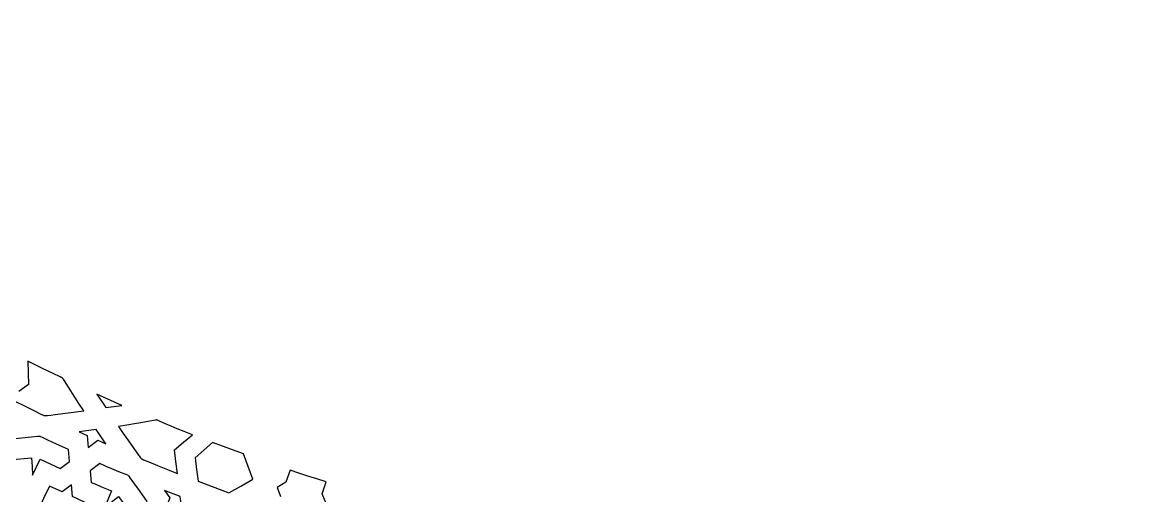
# Model space of a CAD drawing. Extents: x 2600 to 3740, y -1616 to -476.
# Drawn here: x 2990 to 3210.4, y -1430.2 to -1337.1 of the extents above; entities that cross this region are included whole.
import ezdxf

# ---------------------------------------------------------------- set-up
doc = ezdxf.new("R2010")
doc.units = 0
doc.layers.add('LAYER_1', color=18, linetype='CONTINUOUS')
doc.layers.add('LAYER_2', color=174, linetype='CONTINUOUS')

msp = doc.modelspace()

# ---------------------------------------------------------------- linework, layer by layer
at = {"layer": 'LAYER_1'}
for points in [[(2987.38, -1411.07), (2990.27, -1412.5), (2992.37, -1413.55), (2993.71, -1414.21), (2994.09, -1414.38), (2994.21, -1414.43), (2994.28, -1414.45), (2994.36, -1414.46), (2994.49, -1414.45), (2994.91, -1414.42), (2995.55, -1414.34), (2996.41, -1414.24), (3002.03, -1413.49), (3001.1, -1412.08), (3000.3, -1410.83), (2999.04, -1408.87), (2998.26, -1407.63), (2998.03, -1407.29), (2997.95, -1407.18), (2997.91, -1407.13), (2997.85, -1407.09), (2997.74, -1407.02), (2997.37, -1406.83), (2996.04, -1406.18), (2993.94, -1405.17), (2991.07, -1403.78), (2991.13, -1406.06), (2991.19, -1408.35), (2989.29, -1409.71)], [(3049.77, -1431.73), (3048.98, -1429.84), (3049.72, -1427.47), (3047.94, -1426.92), (3046.17, -1426.35), (3044.4, -1425.77), (3042.63, -1425.17), (3041.84, -1427.52), (3040.09, -1428.58), (3040.64, -1429.97), (3040.79, -1430.34)]]:
    msp.add_lwpolyline(points, dxfattribs=at)
for points in [[(3004.63, -1410.22), (3006.39, -1412.89), (3009.55, -1412.44)], [(3004.49, -1417.17), (3001.14, -1417.62), (3002.73, -1418.34), (3002.91, -1420.72), (3004.79, -1419.27), (3006.39, -1419.99)], [(3019.93, -1421.18), (3021.68, -1419.7), (3023.41, -1418.21), (3021.83, -1417.59), (3020.44, -1417.04), (3019.27, -1416.55), (3018.29, -1416.13), (3016.94, -1415.54), (3016.56, -1415.38), (3016.44, -1415.34), (3016.37, -1415.32), (3016.29, -1415.32), (3016.17, -1415.34), (3015.76, -1415.4), (3014.3, -1415.67), (3013.26, -1415.86), (3012, -1416.07), (3010.53, -1416.31), (3008.85, -1416.57), (3009.83, -1417.99), (3010.83, -1419.4), (3012.84, -1422.21), (3012.96, -1422.4), (3013.07, -1422.59), (3013.2, -1422.76), (3013.27, -1422.85), (3013.35, -1422.92), (3013.49, -1422.99), (3013.79, -1423.13), (3014.86, -1423.57), (3016.55, -1424.26), (3018.87, -1425.21), (3019.66, -1425.52), (3020.46, -1425.83), (3020.19, -1423.5)], [(2999.04, -1421.12), (2996.7, -1420.05), (2994.99, -1419.26), (2993.91, -1418.75), (2993.61, -1418.62), (2993.45, -1418.57), (2993.29, -1418.57), (2992.95, -1418.59), (2991.75, -1418.71), (2989.85, -1418.91), (2987.25, -1419.16), (2986.19, -1421.31), (2987.39, -1423.17), (2991.76, -1422.77), (2991.87, -1424.47), (2991.98, -1426.18), (2993.45, -1423.05), (2997.4, -1424.83), (2999.21, -1423.47)], [(3033.47, -1422), (3027.41, -1419.72), (3025.69, -1421.23), (3023.96, -1422.74), (3024.24, -1425.05), (3024.54, -1427.37), (3030.62, -1429.67), (3031.8, -1429), (3032.97, -1428.32), (3035.3, -1426.94), (3034.37, -1424.48), (3033.92, -1423.24)], [(3005.19, -1423.9), (3003.33, -1425.33), (3003.52, -1427.59), (3004.52, -1428.03), (3005.52, -1428.46), (3007.52, -1429.28), (3006.17, -1432.47), (3008.86, -1430.34), (3011.47, -1433.9), (3013.65, -1433.56), (3014.54, -1431.33), (3013, -1429.21), (3011.88, -1427.65), (3011.17, -1426.67), (3010.96, -1426.4), (3010.85, -1426.27), (3010.71, -1426.2), (3010.4, -1426.07), (3009.29, -1425.64), (3008.5, -1425.32), (3007.55, -1424.92), (3006.45, -1424.45)], [(2999.83, -1430.38), (2999.63, -1428.09), (2997.8, -1429.46), (2995.28, -1428.32), (2994.15, -1430.77), (2993.32, -1432.55), (2992.8, -1433.69), (2992.66, -1434.01), (2992.61, -1434.17), (2992.6, -1434.25), (2992.61, -1434.38), (2992.63, -1434.82), (2992.77, -1436.38), (2993.35, -1442.2), (2998.05, -1438.76), (2999.29, -1437.83), (2999.64, -1437.55), (2999.74, -1437.47), (2999.79, -1437.41), (2999.87, -1437.26), (3000.02, -1436.94), (3000.51, -1435.8), (3001.29, -1433.99), (3002.35, -1431.52)], [(3021.04, -1430.38), (3017.9, -1429.19), (3018.98, -1430.61), (3018.1, -1432.87), (3020.4, -1432.44), (3021.5, -1433.86)]]:
    msp.add_lwpolyline(points, close=True, dxfattribs=at)
at = {"layer": 'LAYER_2'}
msp.add_lwpolyline([(3169.77, -475.95, 0.414214), (2599.77, -1045.95, 0.414214), (3169.77, -1615.95, 0.414214), (3739.77, -1045.95, 0.414214)], format="xyb", close=True, dxfattribs=at)

doc.saveas('drawing.dxf')
